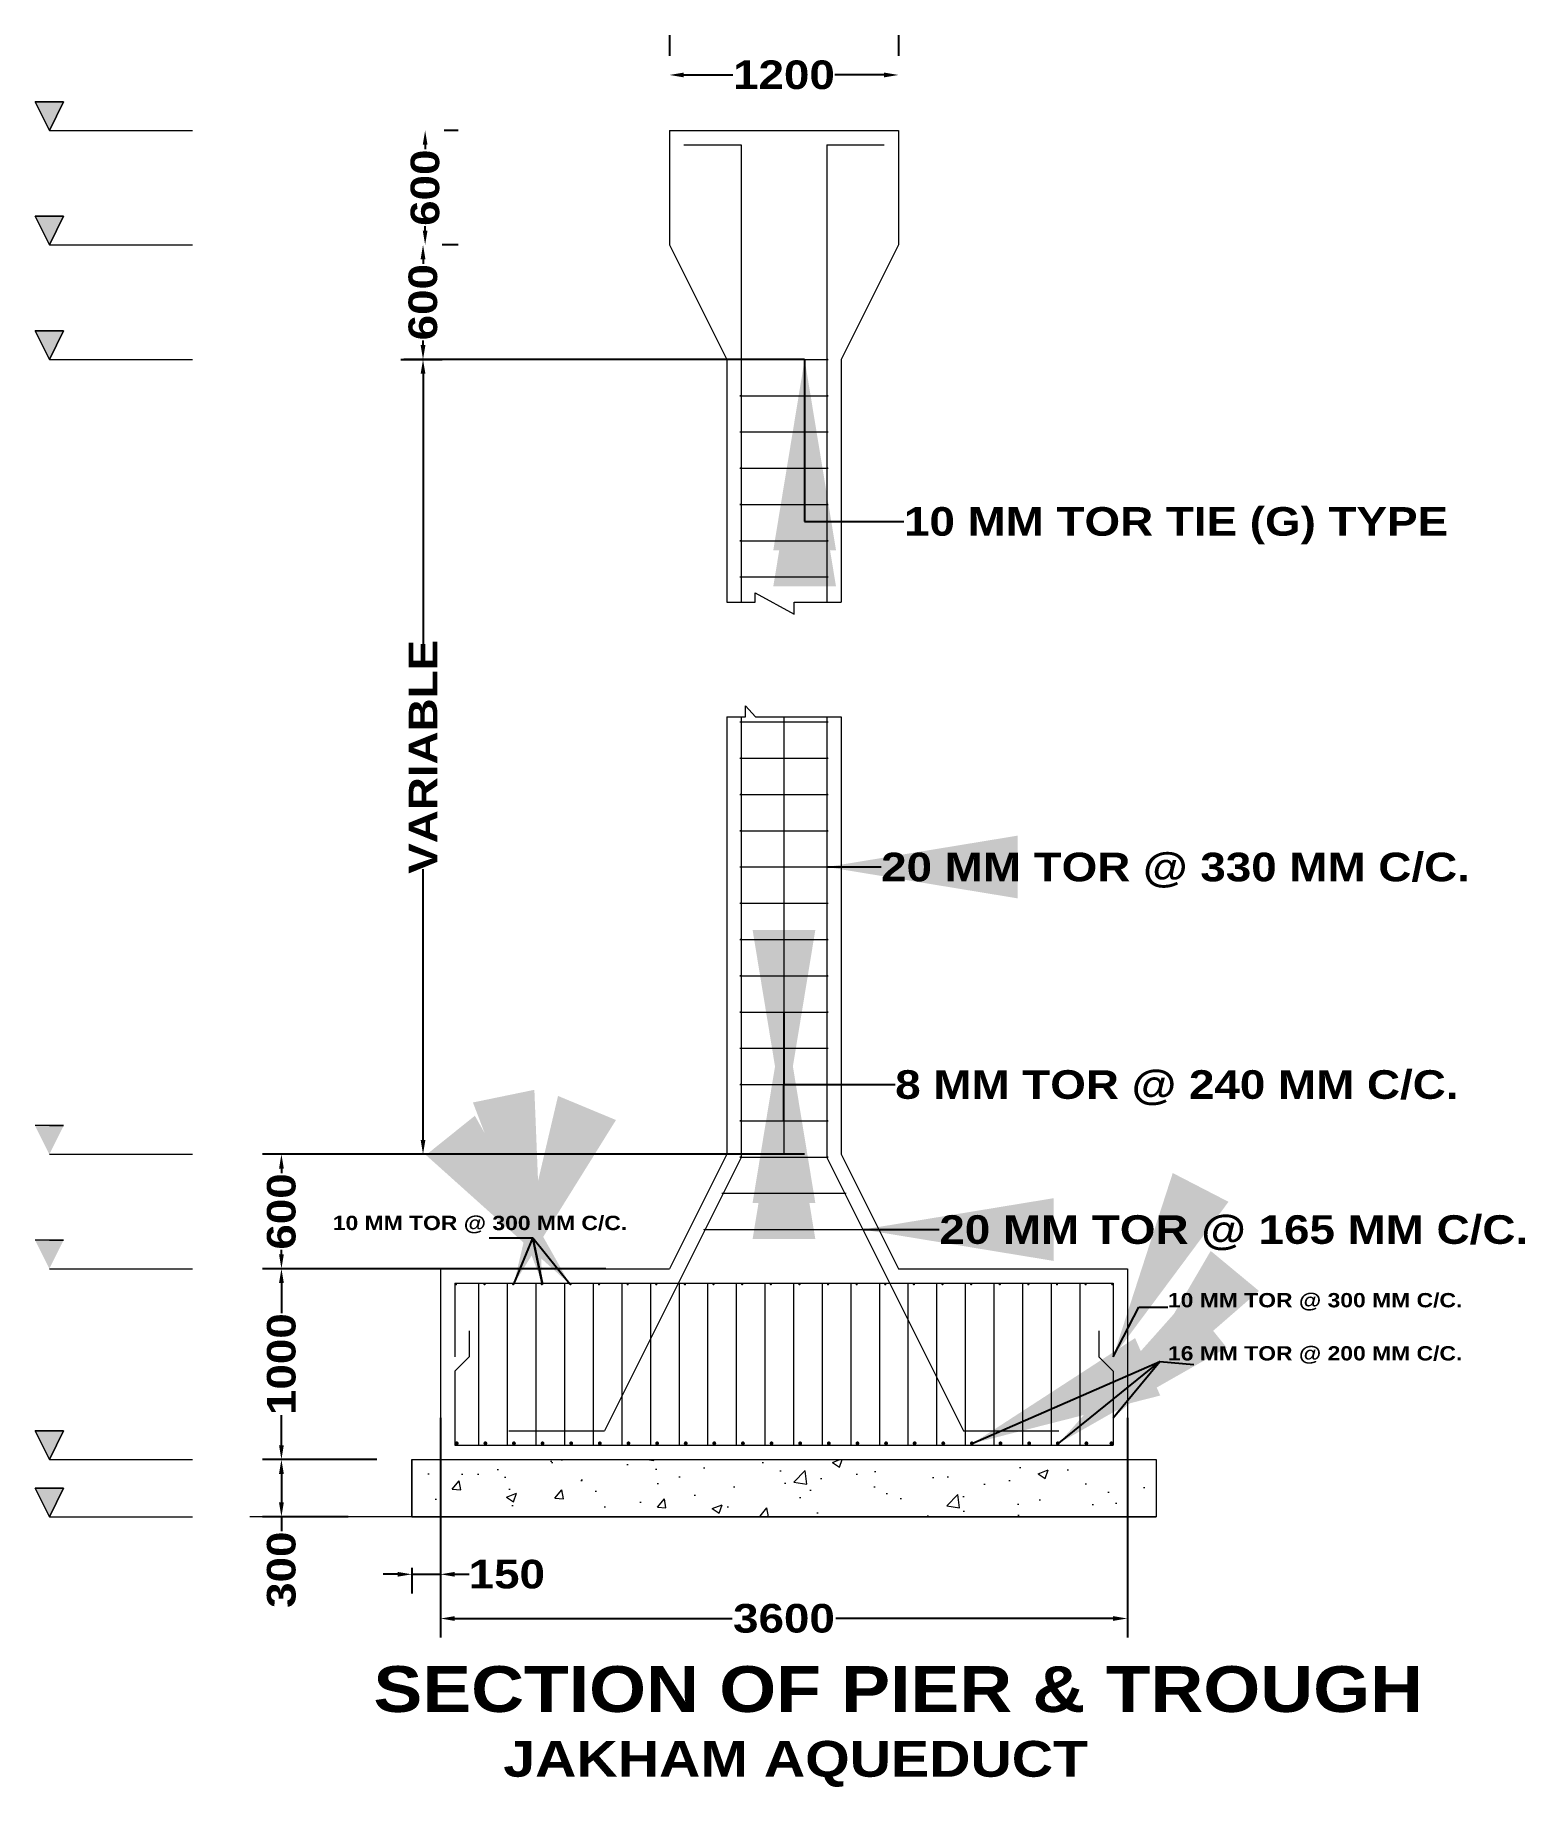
# Model space of a CAD drawing. Header units: millimetres. Extents: x 470693 to 665907, y -376371 to -146842.
import ezdxf

# ---------------------------------------------------------------- set-up
doc = ezdxf.new("R2010")
doc.units = ezdxf.units.MM
doc.layers.add('PIER REINF', color=3, linetype='Continuous')
doc.styles.get("Standard").update_dxf_attribs({"font": 'ARIBLK.TTF'})
doc.dimstyles.new('ISO-25', dxfattribs={"dimtxt": 1000, "dimasz": 1000, "dimexe": 1.25, "dimexo": 0.625, "dimtad": 0, "dimtxsty": 'Standard', "dimcen": 75, "dimadec": 0, "dimazin": 0, "dimtfac": 1, "dimtmove": 0, "dimatfit": 2, "dimfxl": 0, "dimarcsym": 0})
pattern_1 = [(90, (0, -600), (-3, 3), [3, -3]), (90, (0.5, -600), (-3, 3), [3, -3]), (90, (1, -600), (-3, 3), [3, -3]), (90, (1.5, -600), (-3, 3), [3, -3]), (90, (2, -600), (-3, 3), [3, -3]), (90, (2.5, -600), (-3, 3), [3, -3]), (90, (3, -600), (-3, 3), [3, -3]), (0, (0, -597), (3, -3), [3, -3]), (0, (0, -596.5), (3, -3), [3, -3]), (0, (0, -596), (3, -3), [3, -3]), (0, (0, -595.5), (3, -3), [3, -3]), (0, (0, -595), (3, -3), [3, -3]), (0, (0, -594.5), (3, -3), [3, -3]), (0, (0, -594), (3, -3), [3, -3])]
pattern_2 = [(90, (0, -1200), (-3, 3), [3, -3]), (90, (0.5, -1200), (-3, 3), [3, -3]), (90, (1, -1200), (-3, 3), [3, -3]), (90, (1.5, -1200), (-3, 3), [3, -3]), (90, (2, -1200), (-3, 3), [3, -3]), (90, (2.5, -1200), (-3, 3), [3, -3]), (90, (3, -1200), (-3, 3), [3, -3]), (0, (0, -1197), (3, -3), [3, -3]), (0, (0, -1196.5), (3, -3), [3, -3]), (0, (0, -1196), (3, -3), [3, -3]), (0, (0, -1195.5), (3, -3), [3, -3]), (0, (0, -1195), (3, -3), [3, -3]), (0, (0, -1194.5), (3, -3), [3, -3]), (0, (0, -1194), (3, -3), [3, -3])]
pattern_3 = [(90, (-9e-13, -7265.2818), (-3, 3), [3, -3]), (90, (0.5, -7265.2818), (-3, 3), [3, -3]), (90, (1, -7265.2818), (-3, 3), [3, -3]), (90, (1.5, -7265.2818), (-3, 3), [3, -3]), (90, (2, -7265.2818), (-3, 3), [3, -3]), (90, (2.5, -7265.2818), (-3, 3), [3, -3]), (90, (3, -7265.2818), (-3, 3), [3, -3]), (0, (-9e-13, -7262.2818), (3, -3), [3, -3]), (0, (-9e-13, -7261.7818), (3, -3), [3, -3]), (0, (-9e-13, -7261.2818), (3, -3), [3, -3]), (0, (-9e-13, -7260.7818), (3, -3), [3, -3]), (0, (-9e-13, -7260.2818), (3, -3), [3, -3]), (0, (-9e-13, -7259.7818), (3, -3), [3, -3]), (0, (-9e-13, -7259.2818), (3, -3), [3, -3])]
pattern_4 = [(90, (-9e-13, -6965.2818), (-3, 3), [3, -3]), (90, (0.5, -6965.2818), (-3, 3), [3, -3]), (90, (1, -6965.2818), (-3, 3), [3, -3]), (90, (1.5, -6965.2818), (-3, 3), [3, -3]), (90, (2, -6965.2818), (-3, 3), [3, -3]), (90, (2.5, -6965.2818), (-3, 3), [3, -3]), (90, (3, -6965.2818), (-3, 3), [3, -3]), (0, (-9e-13, -6962.2818), (3, -3), [3, -3]), (0, (-9e-13, -6961.7818), (3, -3), [3, -3]), (0, (-9e-13, -6961.2818), (3, -3), [3, -3]), (0, (-9e-13, -6960.7818), (3, -3), [3, -3]), (0, (-9e-13, -6960.2818), (3, -3), [3, -3]), (0, (-9e-13, -6959.7818), (3, -3), [3, -3]), (0, (-9e-13, -6959.2818), (3, -3), [3, -3])]

# ---------------------------------------------------------------- blocks, each defined once
blk = doc.blocks.new('*D87')
at = {"color": 0, "lineweight": -2}
for p, q in [((7443.2, 339), (7370.3, 339)), ((7270.3, 264), (7270.3, 240.6)), ((7270.3, -186), (7270.3, -162.5)), ((7443.2, -261), (7370.3, -261))]:
    blk.add_line(p, q, dxfattribs=at)
at = {"color": 0, "lineweight": 0}
for points in [[(7257.8, 264), (7282.8, 264), (7270.3, 339)], [(7257.8, -186), (7282.8, -186), (7270.3, -261)]]:
    blk.add_solid(points, dxfattribs=at)
at = {"layer": 'Defpoints', "color": 0, "lineweight": 0}
for p in [(6943.2, 339), (6943.2, -261), (7270.3, -261)]:
    blk.add_point(p, dxfattribs=at)
at = {"color": 0, "lineweight": 0, "insert": (7270.3, 39), "char_height": 150, "attachment_point": 5, "rotation": 90}
blk.add_mtext('600', dxfattribs=at)
blk = doc.blocks.new('*D88')
at = {"color": 0, "lineweight": -2}
for p, q in [((8550.9, 839), (8550.9, 729.8)), ((9750.9, 839), (9750.9, 729.8)), ((8625.9, 629.8), (8883.6, 629.8)), ((9675.9, 629.8), (9418.2, 629.8))]:
    blk.add_line(p, q, dxfattribs=at)
at = {"color": 0, "lineweight": 0}
for points in [[(8625.9, 642.3), (8625.9, 617.3), (8550.9, 629.8)], [(9675.9, 642.3), (9675.9, 617.3), (9750.9, 629.8)]]:
    blk.add_solid(points, dxfattribs=at)
at = {"layer": 'Defpoints', "color": 0, "lineweight": 0}
for p in [(9750.9, 629.8), (8550.9, 339), (9750.9, 339)]:
    blk.add_point(p, dxfattribs=at)
at = {"color": 0, "lineweight": 0, "insert": (9150.9, 629.8), "char_height": 150, "attachment_point": 5}
blk.add_mtext('1200', dxfattribs=at)
blk = doc.blocks.new('*D89')
at = {"color": 0, "lineweight": -2}
for p, q in [((7443.2, -261), (7359.3, -261)), ((7259.3, -336), (7259.3, -359.4)), ((7259.3, -786), (7259.3, -762.5)), ((7143.2, -861), (7359.3, -861))]:
    blk.add_line(p, q, dxfattribs=at)
at = {"color": 0, "lineweight": 0}
for points in [[(7246.8, -336), (7271.8, -336), (7259.3, -261)], [(7246.8, -786), (7271.8, -786), (7259.3, -861)]]:
    blk.add_solid(points, dxfattribs=at)
at = {"layer": 'Defpoints', "color": 0, "lineweight": 0}
for p in [(6943.2, -261), (6643.2, -861), (7259.3, -861)]:
    blk.add_point(p, dxfattribs=at)
at = {"color": 0, "lineweight": 0, "insert": (7259.3, -561), "char_height": 150, "attachment_point": 5, "rotation": 90}
blk.add_mtext('600', dxfattribs=at)
blk = doc.blocks.new('*D90')
at = {"color": 0, "lineweight": -2}
for p, q in [((9259.3, -861), (7159.3, -861)), ((7259.3, -936), (7259.3, -2354.3)), ((7259.3, -4951.2), (7259.3, -3532.9)), ((9259.3, -5026.2), (7159.3, -5026.2))]:
    blk.add_line(p, q, dxfattribs=at)
at = {"color": 0, "lineweight": 0}
for points in [[(7246.8, -936), (7271.8, -936), (7259.3, -861)], [(7246.8, -4951.2), (7271.8, -4951.2), (7259.3, -5026.2)]]:
    blk.add_solid(points, dxfattribs=at)
at = {"layer": 'Defpoints', "color": 0, "lineweight": 0}
for p in [(9759.3, -861), (7259.3, -5026.2), (9759.3, -5026.2)]:
    blk.add_point(p, dxfattribs=at)
at = {"color": 0, "lineweight": 0, "insert": (7259.3, -2943.6), "char_height": 150, "attachment_point": 5, "rotation": 90}
blk.add_mtext('VARIABLE', dxfattribs=at)
blk = doc.blocks.new('*D91')
at = {"color": 0, "lineweight": -2}
for p, q in [((8517.2, -5026.2), (6417.2, -5026.2)), ((6517.2, -5101.2), (6517.2, -5124.7)), ((6517.2, -5551.2), (6517.2, -5527.8)), ((8217.2, -5626.2), (6417.2, -5626.2))]:
    blk.add_line(p, q, dxfattribs=at)
at = {"color": 0, "lineweight": 0}
for points in [[(6504.7, -5101.2), (6529.7, -5101.2), (6517.2, -5026.2)], [(6504.7, -5551.2), (6529.7, -5551.2), (6517.2, -5626.2)]]:
    blk.add_solid(points, dxfattribs=at)
at = {"layer": 'Defpoints', "color": 0, "lineweight": 0}
for p in [(9017.2, -5026.2), (6517.2, -5626.2), (8717.2, -5626.2)]:
    blk.add_point(p, dxfattribs=at)
at = {"color": 0, "lineweight": 0, "insert": (6517.2, -5326.2), "char_height": 150, "attachment_point": 5, "rotation": 90}
blk.add_mtext('600', dxfattribs=at)
blk = doc.blocks.new('*D92')
at = {"color": 0, "lineweight": -2}
for p, q in [((7017.2, -5626.2), (6417.2, -5626.2)), ((6517.2, -5701.2), (6517.2, -5858.9)), ((6517.2, -6551.2), (6517.2, -6393.6)), ((7017.2, -6626.2), (6417.2, -6626.2))]:
    blk.add_line(p, q, dxfattribs=at)
at = {"color": 0, "lineweight": 0}
for points in [[(6504.7, -5701.2), (6529.7, -5701.2), (6517.2, -5626.2)], [(6504.7, -6551.2), (6529.7, -6551.2), (6517.2, -6626.2)]]:
    blk.add_solid(points, dxfattribs=at)
at = {"layer": 'Defpoints', "color": 0, "lineweight": 0}
for p in [(7517.2, -5626.2), (6517.2, -6626.2), (7517.2, -6626.2)]:
    blk.add_point(p, dxfattribs=at)
at = {"color": 0, "lineweight": 0, "insert": (6517.2, -6126.2), "char_height": 150, "attachment_point": 5, "rotation": 90}
blk.add_mtext('1000', dxfattribs=at)
blk = doc.blocks.new('*D93')
at = {"color": 0, "lineweight": -2}
for p, q in [((6867.2, -6626.2), (6417.2, -6626.2)), ((6517.2, -6701.2), (6517.2, -6851.2)), ((6867.2, -6926.2), (6417.2, -6926.2)), ((6517.2, -6926.2), (6517.2, -7001.2))]:
    blk.add_line(p, q, dxfattribs=at)
at = {"color": 0, "lineweight": 0}
for points in [[(6504.7, -6701.2), (6529.7, -6701.2), (6517.2, -6626.2)], [(6504.7, -6851.2), (6529.7, -6851.2), (6517.2, -6926.2)]]:
    blk.add_solid(points, dxfattribs=at)
at = {"layer": 'Defpoints', "color": 0, "lineweight": 0}
for p in [(7367.2, -6626.2), (6517.2, -6926.2), (7367.2, -6926.2)]:
    blk.add_point(p, dxfattribs=at)
at = {"color": 0, "lineweight": 0, "insert": (6517.2, -7203.5), "char_height": 150, "attachment_point": 5, "rotation": 90}
blk.add_mtext('300', dxfattribs=at)
blk = doc.blocks.new('*D94')
at = {"color": 0, "lineweight": -2}
for p, q in [((7350.9, -6407.7), (7350.9, -7559.3)), ((10950.9, -6407.7), (10950.9, -7559.3)), ((7425.9, -7459.3), (8878.7, -7459.3)), ((10875.9, -7459.3), (9423.1, -7459.3))]:
    blk.add_line(p, q, dxfattribs=at)
at = {"color": 0, "lineweight": 0}
for points in [[(7425.9, -7446.8), (7425.9, -7471.8), (7350.9, -7459.3)], [(10875.9, -7446.8), (10875.9, -7471.8), (10950.9, -7459.3)]]:
    blk.add_solid(points, dxfattribs=at)
at = {"layer": 'Defpoints', "color": 0, "lineweight": 0}
for p in [(7350.9, -5907.7), (10950.9, -5907.7), (10950.9, -7459.3)]:
    blk.add_point(p, dxfattribs=at)
at = {"color": 0, "lineweight": 0, "insert": (9150.9, -7459.3), "char_height": 150, "attachment_point": 5}
blk.add_mtext('3600', dxfattribs=at)
blk = doc.blocks.new('*D95')
at = {"color": 0, "lineweight": -2}
for p, q in [((7125.9, -7227.7), (7050.9, -7227.7)), ((7200.9, -7194.6), (7200.9, -7327.7)), ((7200.9, -7227.7), (7350.9, -7227.7)), ((7350.9, -7194.6), (7350.9, -7327.7)), ((7425.9, -7227.7), (7500.9, -7227.7))]:
    blk.add_line(p, q, dxfattribs=at)
at = {"color": 0, "lineweight": 0}
for points in [[(7125.9, -7215.2), (7125.9, -7240.2), (7200.9, -7227.7)], [(7425.9, -7215.2), (7425.9, -7240.2), (7350.9, -7227.7)]]:
    blk.add_solid(points, dxfattribs=at)
at = {"layer": 'Defpoints', "color": 0, "lineweight": 0}
for p in [(7200.9, -6694.6), (7350.9, -6694.6), (7350.9, -7227.7)]:
    blk.add_point(p, dxfattribs=at)
at = {"color": 0, "lineweight": 0, "insert": (7698.3, -7227.7), "char_height": 150, "attachment_point": 5}
blk.add_mtext('150', dxfattribs=at)
blk = doc.blocks.new('pier reinforcement SHEOPURA')
at = {"lineweight": 0}
h = blk.add_hatch(dxfattribs=at)
h.set_pattern_fill('AR-PARQ1', color=256, scale=0.25, style=0)
h.set_pattern_definition([(90, (0, 0), (-3, 3), [3, -3]), (90, (0.5, 0), (-3, 3), [3, -3]), (90, (1, 0), (-3, 3), [3, -3]), (90, (1.5, 0), (-3, 3), [3, -3]), (90, (2, 0), (-3, 3), [3, -3]), (90, (2.5, 0), (-3, 3), [3, -3]), (90, (3, 0), (-3, 3), [3, -3]), (0, (0, 3), (3, -3), [3, -3]), (0, (0, 3.5), (3, -3), [3, -3]), (0, (0, 4), (3, -3), [3, -3]), (0, (0, 4.5), (3, -3), [3, -3]), (0, (0, 5), (3, -3), [3, -3]), (0, (0, 5.5), (3, -3), [3, -3]), (0, (0, 6), (3, -3), [3, -3])])
h.paths.add_polyline_path([(5375.872, 489.045), (5225.872, 489.045), (5300.872, 339.045)])
h = blk.add_hatch(dxfattribs=at)
h.set_pattern_fill('AR-PARQ1', color=256, scale=0.25, style=0)
h.set_pattern_definition(pattern_1)
h.paths.add_polyline_path([(5375.872, -110.955), (5225.872, -110.955), (5300.872, -260.955)])
h = blk.add_hatch(dxfattribs=at)
h.set_pattern_fill('AR-PARQ1', color=256, scale=0.25, style=0)
h.set_pattern_definition(pattern_1)
h.paths.add_polyline_path([(5375.872, -110.955), (5225.872, -110.955), (5300.872, -260.955)])
h = blk.add_hatch(dxfattribs=at)
h.set_pattern_fill('AR-PARQ1', color=256, scale=0.25, style=0)
h.set_pattern_definition(pattern_2)
h.paths.add_polyline_path([(5375.872, -710.955), (5225.872, -710.955), (5300.872, -860.955)])
h = blk.add_hatch(dxfattribs=at)
h.set_pattern_fill('AR-PARQ1', color=256, scale=0.25, style=0)
h.set_pattern_definition(pattern_2)
h.paths.add_polyline_path([(5375.872, -710.955), (5225.872, -710.955), (5300.872, -860.955)])
h = blk.add_hatch(dxfattribs=at)
h.set_pattern_fill('AR-PARQ1', color=256, scale=0.25, style=0)
h.set_pattern_definition([(90, (-9e-13, -5365.2818), (-3, 3), [3, -3]), (90, (0.5, -5365.2818), (-3, 3), [3, -3]), (90, (1, -5365.2818), (-3, 3), [3, -3]), (90, (1.5, -5365.2818), (-3, 3), [3, -3]), (90, (2, -5365.2818), (-3, 3), [3, -3]), (90, (2.5, -5365.2818), (-3, 3), [3, -3]), (90, (3, -5365.2818), (-3, 3), [3, -3]), (0, (-9e-13, -5362.2818), (3, -3), [3, -3]), (0, (-9e-13, -5361.7818), (3, -3), [3, -3]), (0, (-9e-13, -5361.2818), (3, -3), [3, -3]), (0, (-9e-13, -5360.7818), (3, -3), [3, -3]), (0, (-9e-13, -5360.2818), (3, -3), [3, -3]), (0, (-9e-13, -5359.7818), (3, -3), [3, -3]), (0, (-9e-13, -5359.2818), (3, -3), [3, -3])])
h.paths.add_polyline_path([(5375.872, -4876.237), (5225.872, -4876.237), (5300.872, -5026.237)])
h = blk.add_hatch(dxfattribs=at)
h.set_pattern_fill('AR-PARQ1', color=256, scale=0.25, style=0)
h.set_pattern_definition([(90, (-9e-13, -5965.2818), (-3, 3), [3, -3]), (90, (0.5, -5965.2818), (-3, 3), [3, -3]), (90, (1, -5965.2818), (-3, 3), [3, -3]), (90, (1.5, -5965.2818), (-3, 3), [3, -3]), (90, (2, -5965.2818), (-3, 3), [3, -3]), (90, (2.5, -5965.2818), (-3, 3), [3, -3]), (90, (3, -5965.2818), (-3, 3), [3, -3]), (0, (-9e-13, -5962.2818), (3, -3), [3, -3]), (0, (-9e-13, -5961.7818), (3, -3), [3, -3]), (0, (-9e-13, -5961.2818), (3, -3), [3, -3]), (0, (-9e-13, -5960.7818), (3, -3), [3, -3]), (0, (-9e-13, -5960.2818), (3, -3), [3, -3]), (0, (-9e-13, -5959.7818), (3, -3), [3, -3]), (0, (-9e-13, -5959.2818), (3, -3), [3, -3])])
h.paths.add_polyline_path([(5375.872, -5476.237), (5225.872, -5476.237), (5300.872, -5626.237)])
h = blk.add_hatch(dxfattribs=at)
h.set_pattern_fill('AR-PARQ1', color=256, scale=0.25, style=0)
h.set_pattern_definition(pattern_4)
h.paths.add_polyline_path([(5375.872, -6476.237), (5225.872, -6476.237), (5300.872, -6626.237)])
h = blk.add_hatch(dxfattribs=at)
h.set_pattern_fill('AR-PARQ1', color=256, scale=0.25, style=0)
h.set_pattern_definition(pattern_4)
h.paths.add_polyline_path([(5375.872, -6476.237), (5225.872, -6476.237), (5300.872, -6626.237)])
h = blk.add_hatch(dxfattribs=at)
h.set_pattern_fill('AR-CONC', color=256, scale=75, style=0)
h.set_pattern_definition([(50, (0, 0), (537.945, -47.064), [56.25, -618.75]), (355, (0, 0), (-104.064, 564.144), [45, -495]), (100.4514, (44.83, -3.9), (433.882, 517.08), [47.805, -525.857]), (46.184, (0, 150), (800.43, -124.14), [84.375, -928.125]), (96.6356, (66.7, 139.66), (700.997, 730.59), [71.71, -788.785]), (351.184, (0, 150), (700.996, 730.59), [67.5, -742.5]), (21, (75, 112.5), (447.68, -301.964), [56.25, -618.75]), (326, (75, 112.5), (182.486, 543.863), [45, -495]), (71.4514, (112.3, 87.34), (630.167, 241.898), [47.805, -525.857]), (37.5, (0, 0), (9.12, 249.6704), [0, -489, 0, -502.5, 0, -496.875]), (7.5, (0, 0), (197.302, 295.809), [0, -286.5, 0, -477.75, 0, -189.375]), (327.5, (-167.25, 0), (400.3668, -16.9162), [0, -187.5, 0, -585, 0, -776.25]), (317.5, (-242.25, 0), (437.39, 75.079), [0, -243.75, 0, -388.5, 0, -551.25])])
h.paths.add_polyline_path([(7200.872, -6626.237), (7200.872, -6926.237), (11100.872, -6926.237), (11100.872, -6626.237)])
h = blk.add_hatch(dxfattribs=at)
h.set_pattern_fill('AR-PARQ1', color=256, scale=0.25, style=0)
h.set_pattern_definition(pattern_3)
h.paths.add_polyline_path([(5375.872, -6776.237), (5225.872, -6776.237), (5300.872, -6926.237)])
h = blk.add_hatch(dxfattribs=at)
h.set_pattern_fill('AR-PARQ1', color=256, scale=0.25, style=0)
h.set_pattern_definition(pattern_3)
h.paths.add_polyline_path([(5375.872, -6776.237), (5225.872, -6776.237), (5300.872, -6926.237)])
for p, q in [((5225.872, 489.045), (5300.872, 339.045)), ((5375.872, 489.045), (5225.872, 489.045)), ((5300.872, 489.045), (5375.872, 489.045)), ((5300.872, 339.045), (5375.872, 489.045)), ((5300.872, 339.045), (6050.872, 339.045)), ((8550.872, 339.045), (8550.872, -260.955)), ((8550.872, 339.045), (9750.872, 339.045)), ((9750.872, 339.045), (9750.872, -260.955)), ((8625.872, 264.045), (8925.872, 264.045)), ((8925.872, 264.045), (8925.872, -2133.306)), ((9375.872, 264.045), (9675.872, 264.045)), ((9375.872, 264.045), (9375.872, -2133.306)), ((5225.872, -110.955), (5300.872, -260.955)), ((5375.872, -110.955), (5225.872, -110.955)), ((5300.872, -260.955), (5375.872, -110.955)), ((5300.872, -110.955), (5375.872, -110.955)), ((5300.872, -260.955), (6050.872, -260.955)), ((5300.872, -260.955), (6050.872, -260.955)), ((8550.872, -260.955), (8850.872, -860.955)), ((9750.872, -260.955), (9450.872, -860.955)), ((5375.872, -710.955), (5225.872, -710.955)), ((5225.872, -710.955), (5300.872, -860.955)), ((5300.872, -710.955), (5375.872, -710.955)), ((5300.872, -860.955), (5375.872, -710.955)), ((5300.872, -860.955), (6050.872, -860.955)), ((5300.872, -860.955), (6050.872, -860.955)), ((5300.872, -860.955), (6050.872, -860.955)), ((8850.872, -860.955), (8850.872, -2133.306)), ((8918.872, -860.955), (9382.872, -860.955)), ((9450.872, -860.955), (9450.872, -2133.306)), ((8918.872, -1050.955), (9382.872, -1050.955)), ((8918.872, -1050.955), (9382.872, -1050.955)), ((8918.872, -1240.955), (9382.872, -1240.955)), ((8918.872, -1240.955), (9382.872, -1240.955)), ((8918.872, -1430.955), (9382.872, -1430.955)), ((8918.872, -1430.955), (9382.872, -1430.955)), ((8918.872, -1620.955), (9382.872, -1620.955)), ((8918.872, -1620.955), (9382.872, -1620.955)), ((8918.872, -1810.955), (9382.872, -1810.955)), ((8918.872, -1810.955), (9382.872, -1810.955)), ((8918.872, -2000.955), (9382.872, -2000.955)), ((8918.872, -2000.955), (9382.872, -2000.955)), ((9000.554, -2133.306), (9000.554, -2084.196)), ((9000.554, -2084.196), (9205.043, -2195.591)), ((8850.872, -2133.306), (9000.554, -2133.306)), ((9205.043, -2142.546), (9205.043, -2133.306)), ((9205.043, -2133.306), (9450.872, -2133.306)), ((9205.043, -2195.591), (9205.043, -2142.546)), ((8850.872, -2733.306), (8850.872, -5026.237)), ((8850.872, -2733.306), (8950.096, -2733.306)), ((8925.872, -2733.306), (8925.872, -5043.942)), ((8950.096, -2733.306), (8950.096, -2675.649)), ((8950.096, -2675.649), (9002.417, -2733.999)), ((9002.417, -2733.999), (9450.872, -2733.999)), ((9150.872, -2733.306), (9150.872, -5026.237)), ((9375.872, -2733.999), (9375.872, -5043.942)), ((9450.872, -2733.306), (9450.872, -5026.237)), ((8918.872, -2760.955), (9382.872, -2760.955)), ((8918.872, -2760.955), (9382.872, -2760.955)), ((8918.872, -2950.955), (9382.872, -2950.955)), ((8918.872, -2950.955), (9382.872, -2950.955)), ((8918.872, -3140.955), (9382.872, -3140.955)), ((8918.872, -3140.955), (9382.872, -3140.955)), ((8918.872, -3330.955), (9382.872, -3330.955)), ((8918.872, -3330.955), (9382.872, -3330.955)), ((8918.872, -3520.955), (9382.872, -3520.955)), ((8918.872, -3520.955), (9382.872, -3520.955)), ((8918.872, -3710.955), (9382.872, -3710.955)), ((8918.872, -3710.955), (9382.872, -3710.955)), ((8918.872, -3900.955), (9382.872, -3900.955)), ((8918.872, -3900.955), (9382.872, -3900.955)), ((8918.872, -4090.955), (9382.872, -4090.955)), ((8918.872, -4090.955), (9382.872, -4090.955)), ((8918.872, -4280.955), (9382.872, -4280.955)), ((8918.872, -4280.955), (9382.872, -4280.955)), ((8918.872, -4470.955), (9382.872, -4470.955)), ((8918.872, -4470.955), (9382.872, -4470.955)), ((8918.872, -4660.955), (9382.872, -4660.955)), ((8918.872, -4660.955), (9382.872, -4660.955)), ((8918.872, -4850.955), (9382.872, -4850.955)), ((8918.872, -4850.955), (9382.872, -4850.955)), ((5375.872, -4876.237), (5225.872, -4876.237)), ((5300.872, -4876.237), (5375.872, -4876.237)), ((5300.872, -5026.237), (6050.872, -5026.237)), ((5300.872, -5026.237), (6050.872, -5026.237)), ((8925.872, -5043.942), (8209.724, -6476.237)), ((8850.872, -5026.237), (8550.872, -5626.237)), ((8918.872, -5040.955), (9382.872, -5040.955)), ((8918.872, -5040.955), (9382.872, -5040.955)), ((9375.872, -5043.942), (10092.019, -6476.237)), ((9450.872, -5026.237), (9750.872, -5626.237)), ((8827.893, -5230.955), (9469.378, -5230.955)), ((5375.872, -5476.237), (5225.872, -5476.237)), ((5300.872, -5476.237), (5375.872, -5476.237)), ((8732.893, -5420.955), (9564.378, -5420.955)), ((5300.872, -5626.237), (6050.872, -5626.237)), ((7350.872, -5626.237), (7350.872, -6626.237)), ((7350.872, -5626.237), (8550.872, -5626.237)), ((9750.872, -5626.237), (10950.872, -5626.237)), ((10950.872, -5626.237), (10950.872, -6626.237)), ((7425.872, -5701.237), (7425.872, -6088.737)), ((7425.872, -5701.237), (10875.872, -5701.237)), ((7550.872, -5701.237), (7550.872, -6551.237)), ((7700.872, -5701.237), (7700.872, -6551.237)), ((7850.872, -5701.237), (7850.872, -6551.237)), ((8000.872, -5701.237), (8000.872, -6551.237)), ((8150.872, -5701.237), (8150.872, -6551.237)), ((8300.872, -5701.237), (8300.872, -6551.237)), ((8450.872, -5701.237), (8450.872, -6551.237)), ((8600.872, -5701.237), (8600.872, -6551.237)), ((8750.872, -5701.237), (8750.872, -6551.237)), ((8900.872, -5701.237), (8900.872, -6551.237)), ((9050.872, -5701.237), (9050.872, -6551.237)), ((9200.872, -5701.237), (9200.872, -6551.237)), ((9350.872, -5701.237), (9350.872, -6551.237)), ((9500.872, -5701.237), (9500.872, -6551.237)), ((9650.872, -5701.237), (9650.872, -6551.237)), ((9800.872, -5701.237), (9800.872, -6551.237)), ((9950.872, -5701.237), (9950.872, -6551.237)), ((10100.872, -5701.237), (10100.872, -6551.237)), ((10250.872, -5701.237), (10250.872, -6551.237)), ((10400.872, -5701.237), (10400.872, -6551.237)), ((10550.872, -5701.237), (10550.872, -6551.237)), ((10700.872, -5701.237), (10700.872, -6551.237)), ((10875.872, -5701.237), (10875.872, -6088.737)), ((7500.872, -5951.237), (7500.872, -6088.737)), ((10800.872, -5951.237), (10800.872, -6088.737)), ((7425.872, -6163.737), (7500.872, -6088.737)), ((10800.872, -6088.737), (10875.872, -6163.737)), ((7425.872, -6163.737), (7425.872, -6551.237)), ((10875.872, -6163.737), (10875.872, -6551.237)), ((5225.872, -6476.237), (5300.872, -6626.237)), ((5375.872, -6476.237), (5225.872, -6476.237)), ((5300.872, -6626.237), (5375.872, -6476.237)), ((5300.872, -6476.237), (5375.872, -6476.237)), ((7709.724, -6476.237), (8209.724, -6476.237)), ((10092.019, -6476.237), (10592.019, -6476.237)), ((7425.872, -6551.237), (10875.872, -6551.237)), ((5300.872, -6626.237), (6050.872, -6626.237)), ((5300.872, -6626.237), (6050.872, -6626.237)), ((5300.872, -6626.237), (6050.872, -6626.237)), ((5300.872, -6626.237), (6050.872, -6626.237)), ((5300.872, -6626.237), (6050.872, -6626.237)), ((7200.872, -6626.237), (11100.872, -6626.237)), ((7200.872, -6626.237), (7200.872, -6926.237)), ((7200.872, -6926.237), (7200.872, -6626.237)), ((7200.872, -6626.237), (11100.872, -6626.237)), ((11100.872, -6626.237), (11100.872, -6926.237)), ((11100.872, -6626.237), (11100.872, -6926.237)), ((5225.872, -6776.237), (5300.872, -6926.237)), ((5375.872, -6776.237), (5225.872, -6776.237)), ((5300.872, -6926.237), (5375.872, -6776.237)), ((5300.872, -6776.237), (5375.872, -6776.237)), ((5300.872, -6926.237), (6050.872, -6926.237)), ((5300.872, -6926.237), (6050.872, -6926.237)), ((5300.872, -6926.237), (6050.872, -6926.237)), ((5300.872, -6926.237), (6050.872, -6926.237)), ((11100.872, -6926.237), (6350.872, -6926.237)), ((7200.872, -6926.237), (11100.872, -6926.237))]:
    blk.add_line(p, q, dxfattribs=at)
for points in [[(5225.872, 489.045), (5375.872, 489.045), (5300.872, 339.045), (5225.872, 489.045)], [(5225.872, -110.955), (5375.872, -110.955), (5300.872, -260.955), (5225.872, -110.955)], [(5225.872, -710.955), (5375.872, -710.955), (5300.872, -860.955), (5225.872, -710.955)], [(5225.872, -6476.237), (5375.872, -6476.237), (5300.872, -6626.237), (5225.872, -6476.237)], [(5225.872, -6776.237), (5375.872, -6776.237), (5300.872, -6926.237), (5225.872, -6776.237)]]:
    blk.add_lwpolyline(points, dxfattribs=at)
for points, const_width in [([(8919.872, -860.955, 1), (8923.872, -860.955, 1)], 4), ([(9377.872, -860.955, 1), (9381.872, -860.955, 1)], 4), ([(8919.872, -1050.955, 1), (8923.872, -1050.955, 1)], 4), ([(9377.872, -1050.955, 1), (9381.872, -1050.955, 1)], 4), ([(8919.872, -1240.955, 1), (8923.872, -1240.955, 1)], 4), ([(9377.872, -1240.955, 1), (9381.872, -1240.955, 1)], 4), ([(8919.872, -1430.955, 1), (8923.872, -1430.955, 1)], 4), ([(9377.872, -1430.955, 1), (9381.872, -1430.955, 1)], 4), ([(8919.872, -1620.955, 1), (8923.872, -1620.955, 1)], 4), ([(9377.872, -1620.955, 1), (9381.872, -1620.955, 1)], 4), ([(8919.872, -1810.955, 1), (8923.872, -1810.955, 1)], 4), ([(9377.872, -1810.955, 1), (9381.872, -1810.955, 1)], 4), ([(8919.872, -2000.955, 1), (8923.872, -2000.955, 1)], 4), ([(9377.872, -2000.955, 1), (9381.872, -2000.955, 1)], 4), ([(8919.872, -2760.955, 1), (8923.872, -2760.955, 1)], 4), ([(9377.872, -2760.955, 1), (9381.872, -2760.955, 1)], 4), ([(8919.872, -2950.955, 1), (8923.872, -2950.955, 1)], 4), ([(9377.872, -2950.955, 1), (9381.872, -2950.955, 1)], 4), ([(8919.872, -3140.955, 1), (8923.872, -3140.955, 1)], 4), ([(9377.872, -3140.955, 1), (9381.872, -3140.955, 1)], 4), ([(8919.872, -3330.955, 1), (8923.872, -3330.955, 1)], 4), ([(9377.872, -3330.955, 1), (9381.872, -3330.955, 1)], 4), ([(8919.872, -3520.955, 1), (8923.872, -3520.955, 1)], 4), ([(9377.872, -3520.955, 1), (9381.872, -3520.955, 1)], 4), ([(8919.872, -3710.955, 1), (8923.872, -3710.955, 1)], 4), ([(9377.872, -3710.955, 1), (9381.872, -3710.955, 1)], 4), ([(8919.872, -3900.955, 1), (8923.872, -3900.955, 1)], 4), ([(9377.872, -3900.955, 1), (9381.872, -3900.955, 1)], 4), ([(8919.872, -4090.955, 1), (8923.872, -4090.955, 1)], 4), ([(9377.872, -4090.955, 1), (9381.872, -4090.955, 1)], 4), ([(8919.872, -4280.955, 1), (8923.872, -4280.955, 1)], 4), ([(9377.872, -4280.955, 1), (9381.872, -4280.955, 1)], 4), ([(8919.872, -4470.955, 1), (8923.872, -4470.955, 1)], 4), ([(9377.872, -4470.955, 1), (9381.872, -4470.955, 1)], 4), ([(8919.872, -4660.955, 1), (8923.872, -4660.955, 1)], 4), ([(9377.872, -4660.955, 1), (9381.872, -4660.955, 1)], 4), ([(8919.872, -4850.955, 1), (8923.872, -4850.955, 1)], 4), ([(9377.872, -4850.955, 1), (9381.872, -4850.955, 1)], 4), ([(8919.872, -5040.955, 1), (8923.872, -5040.955, 1)], 4), ([(9377.872, -5040.955, 1), (9381.872, -5040.955, 1)], 4), ([(8825.893, -5230.955, 1), (8829.893, -5230.955, 1)], 4), ([(9475.85, -5230.955, -1), (9471.85, -5230.955, -1)], 4), ([(8730.893, -5420.955, 1), (8734.893, -5420.955, 1)], 4), ([(9570.85, -5420.955, -1), (9566.85, -5420.955, -1)], 4), ([(7428.872, -5707.237, 1), (7434.872, -5707.237, 1)], 6), ([(7578.872, -5707.237, 1), (7584.872, -5707.237, 1)], 6), ([(7728.872, -5707.237, 1), (7734.872, -5707.237, 1)], 6), ([(7878.872, -5707.237, 1), (7884.872, -5707.237, 1)], 6), ([(8028.872, -5707.237, 1), (8034.872, -5707.237, 1)], 6), ([(8178.872, -5707.237, 1), (8184.872, -5707.237, 1)], 6), ([(8328.872, -5707.237, 1), (8334.872, -5707.237, 1)], 6), ([(8478.872, -5707.237, 1), (8484.872, -5707.237, 1)], 6), ([(8628.872, -5707.237, 1), (8634.872, -5707.237, 1)], 6), ([(8778.872, -5707.237, 1), (8784.872, -5707.237, 1)], 6), ([(8928.872, -5707.237, 1), (8934.872, -5707.237, 1)], 6), ([(9078.872, -5707.237, 1), (9084.872, -5707.237, 1)], 6), ([(9228.872, -5707.237, 1), (9234.872, -5707.237, 1)], 6), ([(9378.872, -5707.237, 1), (9384.872, -5707.237, 1)], 6), ([(9528.872, -5707.237, 1), (9534.872, -5707.237, 1)], 6), ([(9678.872, -5707.237, 1), (9684.872, -5707.237, 1)], 6), ([(9828.872, -5707.237, 1), (9834.872, -5707.237, 1)], 6), ([(9978.872, -5707.237, 1), (9984.872, -5707.237, 1)], 6), ([(10128.872, -5707.237, 1), (10134.872, -5707.237, 1)], 6), ([(10278.872, -5707.237, 1), (10284.872, -5707.237, 1)], 6), ([(10428.872, -5707.237, 1), (10434.872, -5707.237, 1)], 6), ([(10578.872, -5707.237, 1), (10584.872, -5707.237, 1)], 6), ([(10728.872, -5707.237, 1), (10734.872, -5707.237, 1)], 6), ([(10868.633, -5707.237, 1), (10874.633, -5707.237, 1)], 6), ([(7430.872, -6541.237, 1), (7440.872, -6541.237, 1)], 10), ([(7580.872, -6541.237, 1), (7590.872, -6541.237, 1)], 10), ([(7730.872, -6541.237, 1), (7740.872, -6541.237, 1)], 10), ([(7880.872, -6541.237, 1), (7890.872, -6541.237, 1)], 10), ([(8030.872, -6541.237, 1), (8040.872, -6541.237, 1)], 10), ([(8180.872, -6541.237, 1), (8190.872, -6541.237, 1)], 10), ([(8330.872, -6541.237, 1), (8340.872, -6541.237, 1)], 10), ([(8480.872, -6541.237, 1), (8490.872, -6541.237, 1)], 10), ([(8630.872, -6541.237, 1), (8640.872, -6541.237, 1)], 10), ([(8780.872, -6541.237, 1), (8790.872, -6541.237, 1)], 10), ([(8930.872, -6541.237, 1), (8940.872, -6541.237, 1)], 10), ([(9080.872, -6541.237, 1), (9090.872, -6541.237, 1)], 10), ([(9230.872, -6541.237, 1), (9240.872, -6541.237, 1)], 10), ([(9380.872, -6541.237, 1), (9390.872, -6541.237, 1)], 10), ([(9530.872, -6541.237, 1), (9540.872, -6541.237, 1)], 10), ([(9680.872, -6541.237, 1), (9690.872, -6541.237, 1)], 10), ([(9830.872, -6541.237, 1), (9840.872, -6541.237, 1)], 10), ([(9980.872, -6541.237, 1), (9990.872, -6541.237, 1)], 10), ([(10130.872, -6541.237, 1), (10140.872, -6541.237, 1)], 10), ([(10280.872, -6541.237, 1), (10290.872, -6541.237, 1)], 10), ([(10430.872, -6541.237, 1), (10440.872, -6541.237, 1)], 10), ([(10580.872, -6541.237, 1), (10590.872, -6541.237, 1)], 10), ([(10730.872, -6541.237, 1), (10740.872, -6541.237, 1)], 10), ([(10861.769, -6541.237, 1), (10871.769, -6541.237, 1)], 10)]:
    blk.add_lwpolyline(points, format="xyb", close=True, dxfattribs=dict(at, const_width=const_width))
at = {"lineweight": 0, "char_height": 150, "attachment_point": 1}
for s, insert in [('10 MM TOR TIE (G) TYPE', (9780.013, -1634.916)), ('20 MM TOR @ 330 MM C/C.', (9660.159, -3445.955)), ('20 MM TOR @ 165 MM C/C.', (9965.352, -5345.955))]:
    blk.add_mtext(s, dxfattribs=dict(at, insert=insert))
at = {"lineweight": 0}
for s, insert, char_height, width, attachment_point in [('8 MM TOR @ 240 MM C/C.', (9733.827, -4585.955), 150, 7153.5104, 1), ('10 MM TOR @ 300 MM C/C.', (8329.148, -5441.108), 75, 7153.5104, 9), ('10 MM TOR @ 300 MM C/C.', (11163.378, -5753.582), 75, 7153.5104, 1), ('16 MM TOR @ 200 MM C/C.', (11163.378, -6032.117), 75, 7153.5104, 1), ('SECTION OF PIER & TROUGH', (6999.489, -7709.031), 240, 7153.5104, 1), ('JAKHAM AQUEDUCT', (7679.932, -8100.997), 187.5, 175293.6375, 1)]:
    blk.add_mtext(s, dxfattribs=dict(at, insert=insert, char_height=char_height, width=width, attachment_point=attachment_point))
for base, p1, p2, picture, middle in [((9750.872, 629.767), (8550.872, 339.045), (9750.872, 339.045), '*D88', (9150.872, 629.767)), ((10950.872, -7459.252), (7350.872, -5907.696), (10950.872, -5907.696), '*D94', (9150.872, -7459.252)), ((7350.872, -7227.657), (7200.872, -6694.642), (7350.872, -6694.642), '*D95', (7698.308, -7227.657))]:
    dim = blk.add_linear_dim(base=base, p1=p1, p2=p2, dimstyle='ISO-25', dxfattribs=at)
    dim.commit()
    dim.dimension.update_dxf_attribs({"geometry": picture, "text_midpoint": middle})
for base, p1, p2, picture, middle in [((7270.268, -260.955), (6943.171, 339.045), (6943.171, -260.955), '*D87', (7270.268, 39.045)), ((7259.311, -860.955), (6943.171, -260.955), (6643.171, -860.955), '*D89', (7259.311, -560.955)), ((6517.212, -5626.237), (9017.212, -5026.237), (8717.212, -5626.237), '*D91', (6517.212, -5326.237)), ((6517.212, -6626.237), (7517.212, -5626.237), (7517.212, -6626.237), '*D92', (6517.212, -6126.237)), ((6517.212, -6926.237), (7367.212, -6626.237), (7367.212, -6926.237), '*D93', (6517.212, -7203.533))]:
    dim = blk.add_linear_dim(base=base, p1=p1, p2=p2, angle=90, dimstyle='ISO-25', dxfattribs=at)
    dim.commit()
    dim.dimension.update_dxf_attribs({"geometry": picture, "text_midpoint": middle})
dim = blk.add_linear_dim(base=(7259.311, -5026.237), p1=(9759.311, -860.955), p2=(9759.311, -5026.237), angle=90, text='VARIABLE', dimstyle='ISO-25', dxfattribs=at)
dim.commit()
dim.dimension.update_dxf_attribs({"geometry": '*D90', "text_midpoint": (7259.311, -2943.596)})
for points in [[(9259.311, -860.955), (9259.311, -1709.916), (9779.388, -1709.916)], [(9259.311, -1050.955), (9259.311, -1100.411)], [(9150.872, -4280.955), (9150.872, -4470.955), (9150.872, -4660.955)], [(9150.872, -4470.955), (9150.872, -4660.955), (9733.202, -4660.955)], [(7734.872, -5707.237), (7835.15, -5465.96), (7606.629, -5465.96)], [(8028.872, -5707.237), (7835.15, -5465.96), (7884.872, -5707.237)], [(7883.635, -5701.237), (7835.15, -5465.96)], [(10140.872, -6541.237), (11120.657, -6112.372)], [(10590.872, -6541.237), (11120.657, -6112.372)], [(10875.872, -6407.696), (11120.657, -6112.372), (11299.564, -6128.138)]]:
    blk.add_leader(points, dimstyle='ISO-25', dxfattribs=at)
at = {"lineweight": 0, "annotation_type": 0, "has_hookline": 1, "hookline_direction": 0}
for points, text_width in [([(9259.311, -1050.955), (9259.311, -1709.916), (9779.388, -1709.916)], 2825.546), ([(9375.872, -3520.955), (9659.534, -3520.955)], 2989.154), ([(9150.872, -4850.955), (9150.872, -4660.955), (9733.202, -4660.955)], 2846.317), ([(9564.378, -5420.955), (9964.727, -5420.955)], 2989.154), ([(10875.872, -6088.737), (11010.157, -5828.582), (11162.753, -5828.582)], 1488.796)]:
    blk.add_leader(points, dimstyle='ISO-25', dxfattribs=dict(at, text_width=text_width))

msp = doc.modelspace()

# ---------------------------------------------------------------- block references
at = {"layer": 'PIER REINF', "xscale": 25, "yscale": 25, "zscale": 25}
msp.add_blockref('pier reinforcement SHEOPURA', (340047, -167818), dxfattribs=at)

doc.saveas('drawing.dxf')
